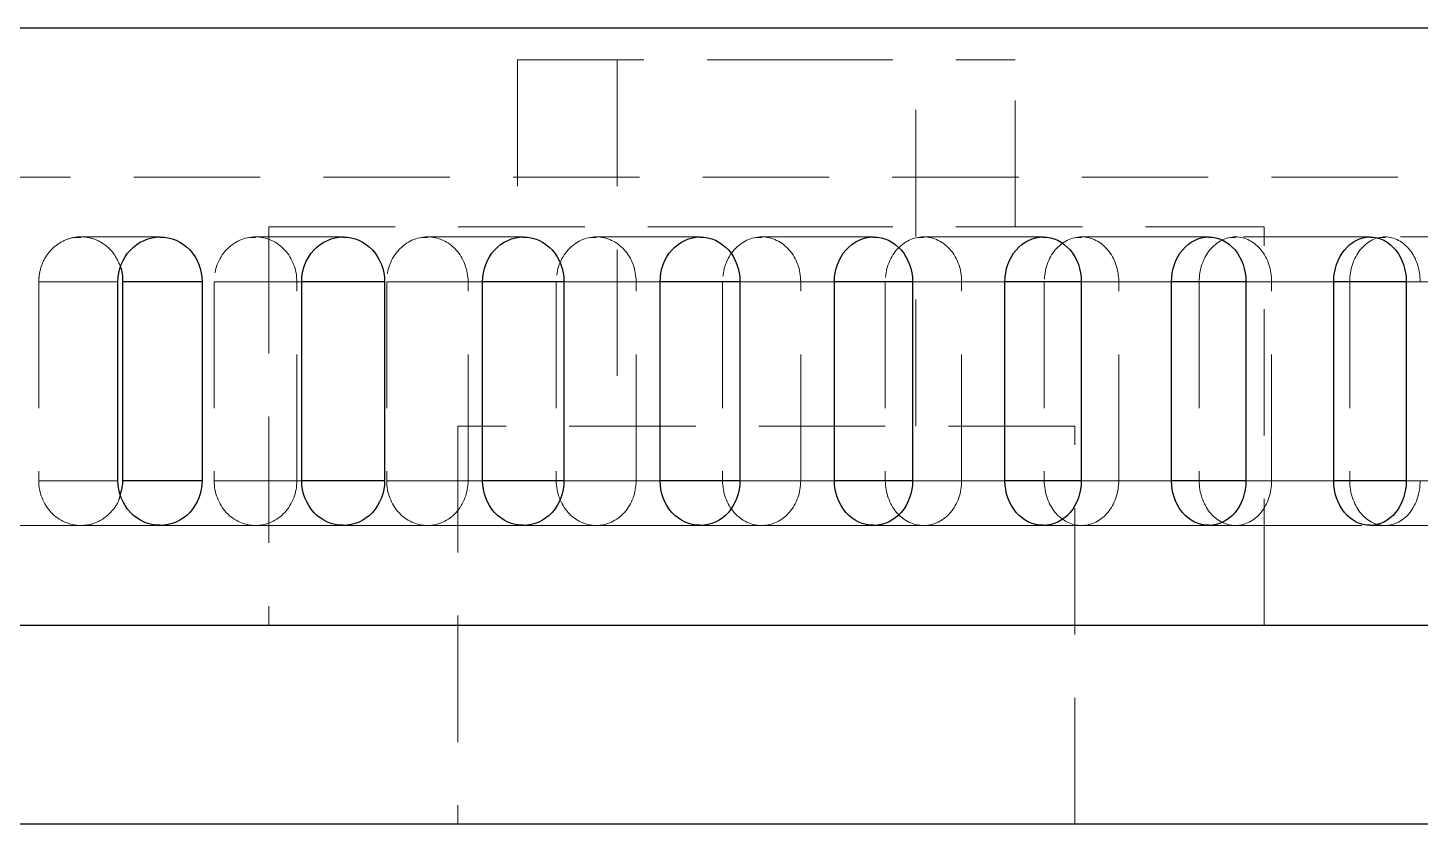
# Model space of a CAD drawing. Header units: millimetres. Extents: x 0 to 420, y 0 to 297.
# Drawn here: x 316.43 to 330.42, y 115.15 to 123.15 of the extents above; entities that cross this region are included whole.
import ezdxf

# ---------------------------------------------------------------- set-up
doc = ezdxf.new("R2010")
doc.units = ezdxf.units.MM
doc.linetypes.add('HIDDEN', pattern=[1.905, 1.27, -0.635])

msp = doc.modelspace()

# ---------------------------------------------------------------- linework, layer by layer
at = {"color": 7, "linetype": 'Continuous', "lineweight": 25}
for p, q in [((300.349, 123.149), (350.649, 123.149)), ((317.335, 118.599), (317.335, 120.599)), ((317.384, 118.599), (317.384, 120.599)), ((318.18, 120.599), (317.384, 120.599)), ((318.18, 120.599), (318.18, 118.599)), ((319.181, 118.599), (319.181, 120.599)), ((320.013, 120.599), (320.013, 118.599)), ((320.998, 118.599), (320.998, 120.599)), ((321.815, 120.599), (321.815, 118.599)), ((322.782, 118.599), (322.782, 120.599)), ((323.584, 120.599), (323.584, 118.599)), ((324.533, 118.599), (324.533, 120.599)), ((325.318, 120.599), (325.318, 118.599)), ((326.246, 118.599), (326.246, 120.599)), ((327.013, 120.599), (327.013, 118.599)), ((327.919, 118.599), (327.919, 120.599)), ((328.667, 120.599), (328.667, 118.599)), ((329.549, 118.599), (329.549, 120.599)), ((330.277, 120.599), (330.277, 118.599)), ((318.18, 118.599), (317.384, 118.599)), ((348.649, 115.149), (300.349, 115.149))]:
    msp.add_line(p, q, dxfattribs=at)
at = {"color": 7, "linetype": 'HIDDEN', "lineweight": 18}
for p, q in [((321.349, 122.828), (323.849, 122.828)), ((321.349, 122.828), (321.349, 121.149)), ((322.349, 122.828), (322.349, 119.149)), ((323.849, 122.828), (326.349, 122.828)), ((325.349, 119.149), (325.349, 122.828)), ((326.349, 121.149), (326.349, 122.828)), ((300.349, 121.649), (349.349, 121.649)), ((318.849, 121.149), (323.849, 121.149)), ((318.849, 121.149), (318.849, 117.149)), ((323.849, 121.149), (328.849, 121.149)), ((328.849, 117.149), (328.849, 121.149)), ((316.892, 121.039), (316.962, 121.043)), ((317.758, 121.049), (316.962, 121.049)), ((317.829, 121.039), (317.758, 121.043)), ((318.648, 121.039), (318.718, 121.043)), ((319.598, 121.049), (318.717, 121.049)), ((319.667, 121.039), (319.597, 121.043)), ((320.376, 121.039), (320.445, 121.043)), ((321.407, 121.049), (320.444, 121.049)), ((321.475, 121.039), (321.407, 121.043)), ((322.073, 121.039), (322.14, 121.043)), ((323.184, 121.049), (322.14, 121.049)), ((323.251, 121.039), (323.184, 121.043)), ((323.737, 121.039), (323.803, 121.043)), ((324.926, 121.049), (323.802, 121.049)), ((324.992, 121.039), (324.926, 121.043)), ((325.365, 121.039), (325.429, 121.043)), ((326.63, 121.049), (325.429, 121.049)), ((326.694, 121.039), (326.63, 121.043)), ((326.954, 121.039), (327.016, 121.043)), ((328.294, 121.049), (327.016, 121.049)), ((328.356, 121.039), (328.294, 121.043)), ((328.502, 121.039), (328.563, 121.043)), ((329.914, 121.049), (328.562, 121.049)), ((329.975, 121.039), (329.914, 121.043)), ((330.006, 121.039), (330.065, 121.043)), ((331.489, 121.049), (330.065, 121.049)), ((316.539, 120.599), (316.539, 118.599)), ((317.335, 120.599), (316.539, 120.599)), ((318.18, 120.599), (317.384, 120.599)), ((318.301, 120.599), (318.301, 118.599)), ((319.181, 120.599), (318.301, 120.599)), ((319.132, 118.599), (319.132, 120.599)), ((320.013, 120.599), (319.132, 120.599)), ((319.181, 120.599), (319.132, 120.599)), ((320.035, 120.599), (320.035, 118.599)), ((320.998, 120.599), (320.035, 120.599)), ((320.852, 118.599), (320.852, 120.599)), ((321.815, 120.599), (320.852, 120.599)), ((320.998, 120.599), (320.852, 120.599)), ((321.738, 120.599), (321.738, 118.599)), ((322.782, 120.599), (321.738, 120.599)), ((322.54, 118.599), (322.54, 120.599)), ((323.584, 120.599), (322.54, 120.599)), ((322.782, 120.599), (322.54, 120.599)), ((323.409, 120.599), (323.409, 118.599)), ((324.533, 120.599), (323.409, 120.599)), ((324.194, 118.599), (324.194, 120.599)), ((325.318, 120.599), (324.194, 120.599)), ((324.533, 120.599), (324.194, 120.599)), ((325.044, 120.599), (325.044, 118.599)), ((326.246, 120.599), (325.044, 120.599)), ((325.811, 118.599), (325.811, 120.599)), ((327.013, 120.599), (325.811, 120.599)), ((326.246, 120.599), (325.811, 120.599)), ((326.641, 120.599), (326.641, 118.599)), ((327.919, 120.599), (326.641, 120.599)), ((327.389, 118.599), (327.389, 120.599)), ((328.667, 120.599), (327.389, 120.599)), ((327.919, 120.599), (327.389, 120.599)), ((328.197, 120.599), (328.197, 118.599)), ((329.549, 120.599), (328.197, 120.599)), ((328.925, 118.599), (328.925, 120.599)), ((330.277, 120.599), (328.925, 120.599)), ((329.549, 120.599), (328.925, 120.599)), ((329.71, 120.599), (329.71, 118.599)), ((331.134, 120.599), (329.71, 120.599)), ((326.949, 119.149), (320.749, 119.149)), ((320.749, 119.149), (320.749, 115.149)), ((326.949, 115.149), (326.949, 119.149)), ((317.335, 118.599), (316.539, 118.599)), ((318.18, 118.599), (317.384, 118.599)), ((319.181, 118.599), (318.301, 118.599)), ((320.013, 118.599), (319.132, 118.599)), ((319.181, 118.599), (319.132, 118.599)), ((320.998, 118.599), (320.035, 118.599)), ((321.815, 118.599), (320.852, 118.599)), ((320.998, 118.599), (320.852, 118.599)), ((322.782, 118.599), (321.738, 118.599)), ((323.584, 118.599), (322.54, 118.599)), ((322.782, 118.599), (322.54, 118.599)), ((324.533, 118.599), (323.409, 118.599)), ((325.318, 118.599), (324.194, 118.599)), ((324.533, 118.599), (324.194, 118.599)), ((326.246, 118.599), (325.044, 118.599)), ((327.013, 118.599), (325.811, 118.599)), ((326.246, 118.599), (325.811, 118.599)), ((327.919, 118.599), (326.641, 118.599)), ((328.667, 118.599), (327.389, 118.599)), ((327.919, 118.599), (327.389, 118.599)), ((329.549, 118.599), (328.197, 118.599)), ((330.277, 118.599), (328.925, 118.599)), ((329.549, 118.599), (328.925, 118.599)), ((331.134, 118.599), (329.71, 118.599)), ((315.87, 118.149), (316.962, 118.149)), ((316.962, 118.149), (315.892, 118.149)), ((316.962, 118.149), (317.758, 118.149)), ((317.688, 118.159), (317.759, 118.155)), ((318.717, 118.149), (317.758, 118.149)), ((317.758, 118.149), (318.717, 118.149)), ((318.717, 118.149), (319.598, 118.149)), ((319.528, 118.159), (319.598, 118.155)), ((320.444, 118.149), (319.598, 118.149)), ((319.598, 118.149), (320.444, 118.149)), ((320.444, 118.149), (321.407, 118.149)), ((321.339, 118.159), (321.407, 118.155)), ((322.14, 118.149), (321.407, 118.149)), ((321.407, 118.149), (322.14, 118.149)), ((322.14, 118.149), (323.184, 118.149)), ((323.117, 118.159), (323.185, 118.155)), ((323.802, 118.149), (323.184, 118.149)), ((323.184, 118.149), (323.802, 118.149)), ((323.802, 118.149), (324.926, 118.149)), ((324.861, 118.159), (324.926, 118.155)), ((325.429, 118.149), (324.926, 118.149)), ((324.926, 118.149), (325.429, 118.149)), ((325.429, 118.149), (326.63, 118.149)), ((326.566, 118.159), (326.631, 118.155)), ((327.016, 118.149), (326.63, 118.149)), ((326.63, 118.149), (327.016, 118.149)), ((327.016, 118.149), (328.294, 118.149)), ((328.231, 118.159), (328.294, 118.155)), ((328.275, 118.149), (328.562, 118.149)), ((328.562, 118.149), (328.294, 118.149)), ((328.562, 118.149), (329.914, 118.149)), ((329.854, 118.159), (329.914, 118.155)), ((330.065, 118.149), (329.914, 118.149)), ((329.914, 118.149), (330.065, 118.149)), ((330.065, 118.149), (331.489, 118.149)), ((300.349, 117.149), (347.349, 117.149))]:
    msp.add_line(p, q, dxfattribs=at)
at = {"color": 8, "linetype": 'Continuous', "lineweight": 25}
for p, q in [((320.013, 120.599), (319.181, 120.599)), ((321.815, 120.599), (320.998, 120.599)), ((323.584, 120.599), (322.782, 120.599)), ((325.318, 120.599), (324.533, 120.599)), ((327.013, 120.599), (326.246, 120.599)), ((328.667, 120.599), (327.919, 120.599)), ((330.277, 120.599), (329.549, 120.599)), ((320.013, 118.599), (319.181, 118.599)), ((321.815, 118.599), (320.998, 118.599)), ((323.584, 118.599), (322.782, 118.599)), ((325.318, 118.599), (324.533, 118.599)), ((327.013, 118.599), (326.246, 118.599)), ((328.667, 118.599), (327.919, 118.599)), ((330.277, 118.599), (329.549, 118.599)), ((300.349, 117.149), (350.649, 117.149))]:
    msp.add_line(p, q, dxfattribs=at)
at = {"color": 7, "linetype": 'HIDDEN', "lineweight": 18}
for points, knots in [([(317.36, 120.749), (317.34, 120.795), (317.3, 120.886), (317.19, 120.988), (317.057, 121.047), (316.912, 121.055), (316.774, 121.011), (316.656, 120.922), (316.573, 120.796), (316.542, 120.681), (316.54, 120.615), (316.539, 120.599)], [0, 0, 0, 0, 0.119762, 0.240121, 0.360482, 0.480837, 0.601191, 0.721547, 0.841907, 0.962267, 1, 1, 1, 1]), ([(319.132, 120.599), (319.132, 120.718), (319.087, 120.834), (318.934, 121), (318.826, 121.049), (318.609, 121.049), (318.501, 121.001), (318.345, 120.834), (318.301, 120.718), (318.301, 120.599)], [0, 0, 0, 0, 0.25, 0.25, 0.5, 0.5, 0.75, 0.75, 1, 1, 1, 1]), ([(320.852, 120.599), (320.852, 120.718), (320.808, 120.834), (320.658, 121), (320.551, 121.049), (320.338, 121.049), (320.232, 121.001), (320.079, 120.834), (320.035, 120.718), (320.035, 120.599)], [0, 0, 0, 0, 0.25, 0.25, 0.5, 0.5, 0.75, 0.75, 1, 1, 1, 1]), ([(322.54, 120.599), (322.54, 120.718), (322.497, 120.834), (322.349, 121), (322.245, 121.049), (322.036, 121.049), (321.932, 121.001), (321.781, 120.834), (321.738, 120.718), (321.738, 120.599)], [0, 0, 0, 0, 0.25, 0.25, 0.5, 0.5, 0.75, 0.75, 1, 1, 1, 1]), ([(324.194, 120.599), (324.194, 120.718), (324.152, 120.834), (324.007, 121), (323.905, 121.049), (323.7, 121.049), (323.598, 121.001), (323.451, 120.834), (323.409, 120.718), (323.409, 120.599)], [0, 0, 0, 0, 0.25, 0.25, 0.5, 0.5, 0.75, 0.75, 1, 1, 1, 1]), ([(325.811, 120.599), (325.811, 120.718), (325.77, 120.834), (325.629, 121), (325.529, 121.049), (325.329, 121.049), (325.229, 121.001), (325.085, 120.834), (325.044, 120.718), (325.044, 120.599)], [0, 0, 0, 0, 0.25, 0.25, 0.5, 0.5, 0.75, 0.75, 1, 1, 1, 1]), ([(327.389, 120.599), (327.389, 120.718), (327.349, 120.834), (327.211, 121), (327.114, 121.049), (326.919, 121.049), (326.821, 121.001), (326.681, 120.834), (326.641, 120.718), (326.641, 120.599)], [0, 0, 0, 0, 0.25, 0.25, 0.5, 0.5, 0.75, 0.75, 1, 1, 1, 1]), ([(328.925, 120.599), (328.925, 120.718), (328.886, 120.834), (328.752, 121), (328.658, 121.049), (328.468, 121.049), (328.373, 121.001), (328.236, 120.834), (328.197, 120.718), (328.197, 120.599)], [0, 0, 0, 0, 0.25, 0.25, 0.5, 0.5, 0.75, 0.75, 1, 1, 1, 1]), ([(330.417, 120.599), (330.417, 120.718), (330.379, 120.834), (330.249, 121), (330.158, 121.049), (329.973, 121.049), (329.881, 121.001), (329.748, 120.834), (329.71, 120.718), (329.71, 120.599)], [0, 0, 0, 0, 0.25, 0.25, 0.5, 0.5, 0.75, 0.75, 1, 1, 1, 1]), ([(316.539, 118.599), (316.539, 118.48), (316.585, 118.364), (316.742, 118.198), (316.852, 118.149), (316.962, 118.149)], [0, 0, 0, 0, 0.5, 0.5, 1, 1, 1, 1]), ([(318.301, 118.599), (318.301, 118.48), (318.346, 118.364), (318.5, 118.198), (318.609, 118.149), (318.717, 118.149)], [0, 0, 0, 0, 0.5, 0.5, 1, 1, 1, 1]), ([(318.717, 118.149), (318.826, 118.149), (318.933, 118.197), (319.088, 118.365), (319.132, 118.48), (319.132, 118.599)], [0, 0, 0, 0, 0.5, 0.5, 1, 1, 1, 1]), ([(320.035, 118.599), (320.035, 118.48), (320.079, 118.364), (320.231, 118.198), (320.338, 118.149), (320.444, 118.149)], [0, 0, 0, 0, 0.5, 0.5, 1, 1, 1, 1]), ([(320.444, 118.149), (320.551, 118.149), (320.657, 118.197), (320.809, 118.365), (320.852, 118.48), (320.852, 118.599)], [0, 0, 0, 0, 0.5, 0.5, 1, 1, 1, 1]), ([(321.738, 118.599), (321.738, 118.48), (321.782, 118.364), (321.931, 118.198), (322.036, 118.149), (322.14, 118.149)], [0, 0, 0, 0, 0.5, 0.5, 1, 1, 1, 1]), ([(322.14, 118.149), (322.245, 118.149), (322.348, 118.197), (322.498, 118.365), (322.54, 118.48), (322.54, 118.599)], [0, 0, 0, 0, 0.5, 0.5, 1, 1, 1, 1]), ([(323.409, 118.599), (323.409, 118.48), (323.452, 118.364), (323.597, 118.198), (323.7, 118.149), (323.802, 118.149)], [0, 0, 0, 0, 0.5, 0.5, 1, 1, 1, 1]), ([(323.802, 118.149), (323.905, 118.149), (324.006, 118.197), (324.152, 118.365), (324.194, 118.48), (324.194, 118.599)], [0, 0, 0, 0, 0.5, 0.5, 1, 1, 1, 1]), ([(325.044, 118.599), (325.044, 118.48), (325.086, 118.364), (325.228, 118.198), (325.328, 118.149), (325.429, 118.149)], [0, 0, 0, 0, 0.5, 0.5, 1, 1, 1, 1]), ([(325.429, 118.149), (325.529, 118.149), (325.628, 118.197), (325.771, 118.365), (325.811, 118.48), (325.811, 118.599)], [0, 0, 0, 0, 0.5, 0.5, 1, 1, 1, 1]), ([(326.641, 118.599), (326.641, 118.48), (326.682, 118.364), (326.82, 118.198), (326.918, 118.149), (327.016, 118.149)], [0, 0, 0, 0, 0.5, 0.5, 1, 1, 1, 1]), ([(327.016, 118.149), (327.114, 118.149), (327.21, 118.197), (327.349, 118.365), (327.389, 118.48), (327.389, 118.599)], [0, 0, 0, 0, 0.5, 0.5, 1, 1, 1, 1]), ([(328.197, 118.599), (328.197, 118.48), (328.237, 118.364), (328.372, 118.198), (328.467, 118.149), (328.562, 118.149)], [0, 0, 0, 0, 0.5, 0.5, 1, 1, 1, 1]), ([(328.562, 118.149), (328.657, 118.149), (328.751, 118.197), (328.887, 118.365), (328.925, 118.48), (328.925, 118.599)], [0, 0, 0, 0, 0.5, 0.5, 1, 1, 1, 1]), ([(329.71, 118.599), (329.71, 118.48), (329.749, 118.364), (329.88, 118.198), (329.973, 118.149), (330.065, 118.149)], [0, 0, 0, 0, 0.5, 0.5, 1, 1, 1, 1]), ([(330.065, 118.149), (330.157, 118.149), (330.249, 118.197), (330.38, 118.365), (330.417, 118.48), (330.417, 118.599)], [0, 0, 0, 0, 0.5, 0.5, 1, 1, 1, 1]), ([(316.962, 118.149), (316.979, 118.15), (317.042, 118.152), (317.151, 118.187), (317.266, 118.277), (317.34, 118.377), (317.355, 118.448), (317.36, 118.469)], [0, 0, 0, 0, 0.091435, 0.356182, 0.620932, 0.885694, 1, 1, 1, 1])]:
    msp.add_open_spline(points, degree=3, knots=knots, dxfattribs=at)
at = {"color": 7, "linetype": 'Continuous', "lineweight": 25}
for points, knots in [([(317.335, 120.599), (317.335, 120.718), (317.381, 120.834), (317.538, 121), (317.648, 121.049), (317.868, 121.049), (317.978, 121.001), (318.135, 120.834), (318.18, 120.718), (318.18, 120.599)], [0, 0, 0, 0, 0.25, 0.25, 0.5, 0.5, 0.75, 0.75, 1, 1, 1, 1]), ([(319.181, 120.599), (319.181, 120.718), (319.226, 120.834), (319.38, 121), (319.489, 121.049), (319.706, 121.049), (319.814, 121.001), (319.968, 120.834), (320.013, 120.718), (320.013, 120.599)], [0, 0, 0, 0, 0.25, 0.25, 0.5, 0.5, 0.75, 0.75, 1, 1, 1, 1]), ([(320.998, 120.599), (320.998, 120.718), (321.042, 120.834), (321.193, 121), (321.3, 121.049), (321.514, 121.049), (321.619, 121.001), (321.772, 120.834), (321.815, 120.718), (321.815, 120.599)], [0, 0, 0, 0, 0.25, 0.25, 0.5, 0.5, 0.75, 0.75, 1, 1, 1, 1]), ([(322.782, 120.599), (322.782, 120.718), (322.826, 120.834), (322.975, 121), (323.079, 121.049), (323.289, 121.049), (323.393, 121.001), (323.542, 120.834), (323.584, 120.718), (323.584, 120.599)], [0, 0, 0, 0, 0.25, 0.25, 0.5, 0.5, 0.75, 0.75, 1, 1, 1, 1]), ([(324.533, 120.599), (324.533, 120.718), (324.575, 120.834), (324.721, 121), (324.824, 121.049), (325.028, 121.049), (325.13, 121.001), (325.276, 120.834), (325.318, 120.718), (325.318, 120.599)], [0, 0, 0, 0, 0.25, 0.25, 0.5, 0.5, 0.75, 0.75, 1, 1, 1, 1]), ([(326.246, 120.599), (326.246, 120.718), (326.287, 120.834), (326.43, 121), (326.53, 121.049), (326.73, 121.049), (326.829, 121.001), (326.972, 120.834), (327.013, 120.718), (327.013, 120.599)], [0, 0, 0, 0, 0.25, 0.25, 0.5, 0.5, 0.75, 0.75, 1, 1, 1, 1]), ([(327.919, 120.599), (327.919, 120.718), (327.959, 120.834), (328.098, 121), (328.196, 121.049), (328.391, 121.049), (328.488, 121.001), (328.627, 120.834), (328.667, 120.718), (328.667, 120.599)], [0, 0, 0, 0, 0.25, 0.25, 0.5, 0.5, 0.75, 0.75, 1, 1, 1, 1]), ([(329.549, 120.599), (329.549, 120.718), (329.589, 120.834), (329.724, 121), (329.819, 121.049), (330.009, 121.049), (330.103, 121.001), (330.239, 120.834), (330.277, 120.718), (330.277, 120.599)], [0, 0, 0, 0, 0.25, 0.25, 0.5, 0.5, 0.75, 0.75, 1, 1, 1, 1]), ([(317.384, 120.599), (317.383, 120.652), (317.383, 120.704), (317.36, 120.748), (317.36, 120.749)], [0, 0, 0, 0, 0.995088, 1, 1, 1, 1]), ([(318.18, 118.599), (318.18, 118.48), (318.134, 118.364), (317.979, 118.198), (317.869, 118.149), (317.648, 118.149), (317.539, 118.197), (317.381, 118.365), (317.335, 118.48), (317.335, 118.599)], [0, 0, 0, 0, 0.25, 0.25, 0.5, 0.5, 0.75, 0.75, 1, 1, 1, 1]), ([(317.36, 118.469), (317.369, 118.496), (317.383, 118.539), (317.383, 118.583), (317.384, 118.599)], [0, 0, 0, 0, 0.6444655, 1, 1, 1, 1]), ([(320.013, 118.599), (320.013, 118.48), (319.968, 118.364), (319.815, 118.198), (319.706, 118.149), (319.489, 118.149), (319.381, 118.197), (319.226, 118.365), (319.181, 118.48), (319.181, 118.599)], [0, 0, 0, 0, 0.25, 0.25, 0.5, 0.5, 0.75, 0.75, 1, 1, 1, 1]), ([(321.815, 118.599), (321.815, 118.48), (321.771, 118.364), (321.621, 118.198), (321.514, 118.149), (321.301, 118.149), (321.195, 118.197), (321.041, 118.365), (320.998, 118.48), (320.998, 118.599)], [0, 0, 0, 0, 0.25, 0.25, 0.5, 0.5, 0.75, 0.75, 1, 1, 1, 1]), ([(323.584, 118.599), (323.584, 118.48), (323.541, 118.364), (323.394, 118.198), (323.289, 118.149), (323.08, 118.149), (322.976, 118.197), (322.825, 118.365), (322.782, 118.48), (322.782, 118.599)], [0, 0, 0, 0, 0.25, 0.25, 0.5, 0.5, 0.75, 0.75, 1, 1, 1, 1]), ([(325.318, 118.599), (325.318, 118.48), (325.276, 118.364), (325.131, 118.198), (325.029, 118.149), (324.824, 118.149), (324.722, 118.197), (324.575, 118.365), (324.533, 118.48), (324.533, 118.599)], [0, 0, 0, 0, 0.25, 0.25, 0.5, 0.5, 0.75, 0.75, 1, 1, 1, 1]), ([(327.013, 118.599), (327.013, 118.48), (326.972, 118.364), (326.831, 118.198), (326.731, 118.149), (326.53, 118.149), (326.431, 118.197), (326.287, 118.365), (326.246, 118.48), (326.246, 118.599)], [0, 0, 0, 0, 0.25, 0.25, 0.5, 0.5, 0.75, 0.75, 1, 1, 1, 1]), ([(328.667, 118.599), (328.667, 118.48), (328.627, 118.364), (328.489, 118.198), (328.392, 118.149), (328.196, 118.149), (328.099, 118.197), (327.959, 118.365), (327.919, 118.48), (327.919, 118.599)], [0, 0, 0, 0, 0.25, 0.25, 0.5, 0.5, 0.75, 0.75, 1, 1, 1, 1]), ([(330.277, 118.599), (330.277, 118.48), (330.238, 118.364), (330.104, 118.198), (330.009, 118.149), (329.819, 118.149), (329.725, 118.197), (329.588, 118.365), (329.549, 118.48), (329.549, 118.599)], [0, 0, 0, 0, 0.25, 0.25, 0.5, 0.5, 0.75, 0.75, 1, 1, 1, 1])]:
    msp.add_open_spline(points, degree=3, knots=knots, dxfattribs=at)

doc.saveas('drawing.dxf')
